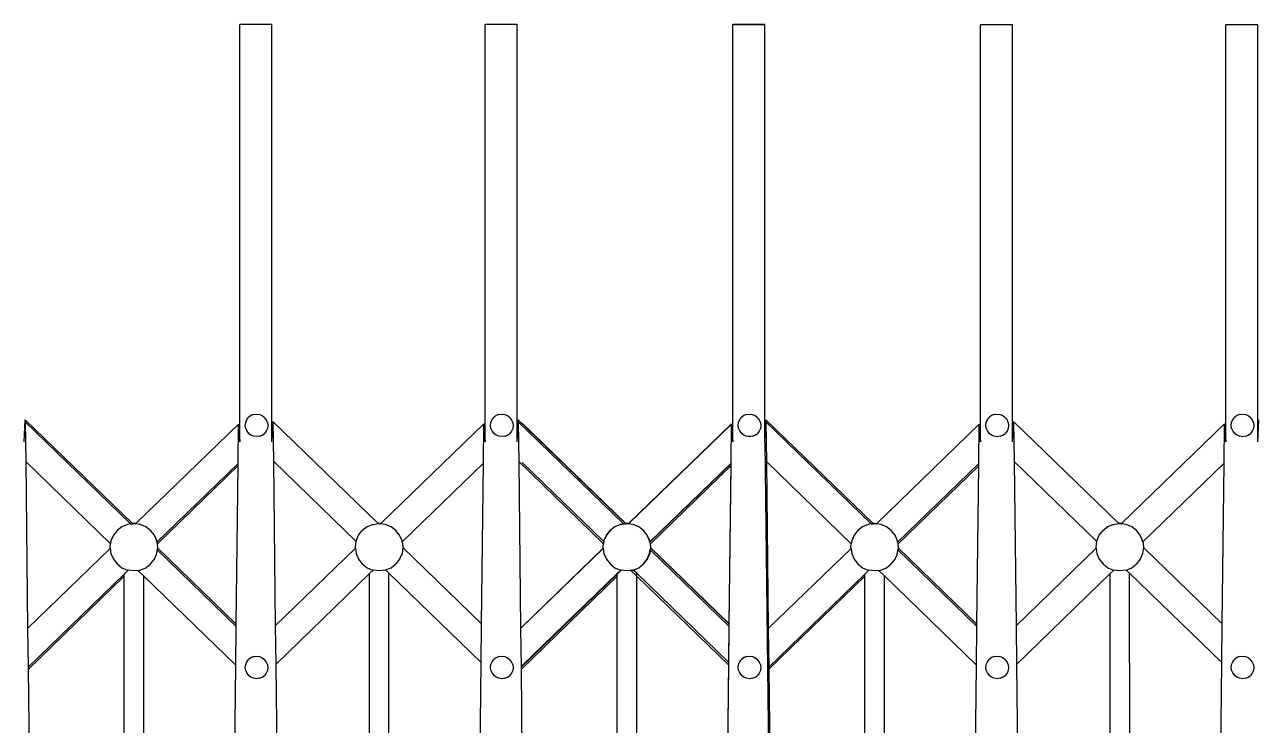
# Model space of a CAD drawing. Extents: x -202236 to 1002404, y -663931 to 1550022.
# Drawn here: x -66570 to -65258, y -350982 to -350237 of the extents above; entities that cross this region are included whole.
import ezdxf

# ---------------------------------------------------------------- set-up
doc = ezdxf.new("R2010")
doc.units = 0

# ---------------------------------------------------------------- blocks, each defined once
blk = doc.blocks.new('A$C4A4B1E4B')
at = {"color": 250}
for p, q in [((-640.6, 1499.9), (-674.7, 1499.9)), ((-674.7, 1056.6), (-674.7, 1499.9)), ((-640.6, 1056.6), (-640.6, 1499.9)), ((-379.8, 1499.9), (-413.9, 1499.9)), ((-413.9, 1056.6), (-413.9, 1499.9)), ((-379.8, 1056.6), (-379.8, 1499.9)), ((-116.5, 1499.9), (-150.6, 1499.9)), ((-150.6, 1056.6), (-150.6, 1499.9)), ((-116.5, 1056.6), (-116.5, 1499.9)), ((-904, 1056.6), (-902.8, 1080)), ((-902.8, 1080), (-789.1, 969.9)), ((-902.8, 1080), (-902.7, 1077.7)), ((-902.7, 1077.7), (-790.8, 969.2)), ((-902.7, 1077.7), (-902.3, 1035.5)), ((-668.9, 1074), (-668.4, 1077.2)), ((-668.4, 1077.2), (-667.2, 1080.1)), ((-667.2, 1080.1), (-665.3, 1082.5)), ((-662.9, 1084.4), (-665.3, 1082.5)), ((-660, 1085.6), (-662.9, 1084.4)), ((-660, 1085.6), (-656.8, 1086)), ((-656.8, 1086), (-653.6, 1085.6)), ((-653.6, 1085.6), (-650.8, 1084.4)), ((-650.8, 1084.4), (-648.3, 1082.5)), ((-646.5, 1080.1), (-648.3, 1082.5)), ((-645.2, 1077.2), (-646.5, 1080.1)), ((-645.2, 1077.2), (-644.8, 1074)), ((-640.6, 1056.6), (-639.4, 1078)), ((-639.4, 1078), (-527.9, 970)), ((-639.4, 1078), (-638.9, 1035.8)), ((-524.4, 969.9), (-415.2, 1075.8)), ((-415.7, 1033.9), (-415.2, 1075.8)), ((-415.2, 1075.8), (-413.9, 1056.6)), ((-408.1, 1074), (-407.7, 1077.2)), ((-407.7, 1077.2), (-406.5, 1080.1)), ((-406.5, 1080.1), (-404.6, 1082.5)), ((-402.2, 1084.4), (-404.6, 1082.5)), ((-399.3, 1085.6), (-402.2, 1084.4)), ((-399.3, 1085.6), (-396.1, 1086)), ((-396.1, 1086), (-392.9, 1085.6)), ((-392.9, 1085.6), (-390, 1084.4)), ((-390, 1084.4), (-387.6, 1082.5)), ((-385.7, 1080.1), (-387.6, 1082.5)), ((-384.5, 1077.2), (-385.7, 1080.1)), ((-384.5, 1077.2), (-384.1, 1074)), ((-379.8, 1056.6), (-378.7, 1080)), ((-378.7, 1080), (-265, 969.9)), ((-378.7, 1080), (-378.6, 1077.7)), ((-378.6, 1077.7), (-266.7, 969.2)), ((-378.6, 1077.7), (-378.1, 1035.5)), ((-144.8, 1074), (-144.3, 1077.2)), ((-144.3, 1077.2), (-143.1, 1080.1)), ((-143.1, 1080.1), (-141.2, 1082.5)), ((-138.8, 1084.4), (-141.2, 1082.5)), ((-135.9, 1085.6), (-138.8, 1084.4)), ((-135.9, 1085.6), (-132.7, 1086)), ((-132.7, 1086), (-129.5, 1085.6)), ((-129.5, 1085.6), (-126.7, 1084.4)), ((-126.7, 1084.4), (-124.2, 1082.5)), ((-122.3, 1080.1), (-124.2, 1082.5)), ((-121.1, 1077.2), (-122.3, 1080.1)), ((-121.1, 1077.2), (-120.7, 1074)), ((-784.8, 969.9), (-675.9, 1075.4)), ((-676.4, 1033.5), (-675.9, 1075.4)), ((-675.9, 1075.4), (-674.7, 1056.6)), ((-668.4, 1070.8), (-668.9, 1074)), ((-668.4, 1070.8), (-667.2, 1067.9)), ((-667.2, 1067.9), (-665.3, 1065.5)), ((-662.9, 1063.6), (-665.3, 1065.5)), ((-660, 1062.4), (-662.9, 1063.6)), ((-656.8, 1062), (-660, 1062.4)), ((-653.6, 1062.4), (-656.8, 1062)), ((-653.6, 1062.4), (-650.8, 1063.6)), ((-650.8, 1063.6), (-648.3, 1065.5)), ((-646.5, 1067.9), (-648.3, 1065.5)), ((-645.2, 1070.8), (-646.5, 1067.9)), ((-644.8, 1074), (-645.2, 1070.8)), ((-407.7, 1070.8), (-408.1, 1074)), ((-407.7, 1070.8), (-406.5, 1067.9)), ((-406.5, 1067.9), (-404.6, 1065.5)), ((-402.2, 1063.6), (-404.6, 1065.5)), ((-399.3, 1062.4), (-402.2, 1063.6)), ((-396.1, 1062), (-399.3, 1062.4)), ((-392.9, 1062.4), (-396.1, 1062)), ((-392.9, 1062.4), (-390, 1063.6)), ((-390, 1063.6), (-387.6, 1065.5)), ((-385.7, 1067.9), (-387.6, 1065.5)), ((-384.5, 1070.8), (-385.7, 1067.9)), ((-384.1, 1074), (-384.5, 1070.8)), ((-260.7, 969.9), (-151.8, 1075.4)), ((-152.3, 1033.5), (-151.8, 1075.4)), ((-151.8, 1075.4), (-150.6, 1056.6)), ((-144.3, 1070.8), (-144.8, 1074)), ((-144.3, 1070.8), (-143.1, 1067.9)), ((-143.1, 1067.9), (-141.2, 1065.5)), ((-138.8, 1063.6), (-141.2, 1065.5)), ((-135.9, 1062.4), (-138.8, 1063.6)), ((-132.7, 1062), (-135.9, 1062.4)), ((-129.5, 1062.4), (-132.7, 1062)), ((-129.5, 1062.4), (-126.7, 1063.6)), ((-126.7, 1063.6), (-124.2, 1065.5)), ((-122.3, 1067.9), (-124.2, 1065.5)), ((-121.1, 1070.8), (-122.3, 1067.9)), ((-120.7, 1074), (-121.1, 1070.8)), ((-116.5, 1056.6), (-105.9, 133.6)), ((-812.1, 948.1), (-902.3, 1035.5)), ((-902.3, 1035.5), (-900.2, 858)), ((-676.4, 1033.5), (-762.8, 949.8)), ((-676.4, 1031.2), (-762.4, 947.8)), ((-678.4, 862.6), (-676.4, 1031.2)), ((-676.4, 1031.2), (-676.4, 1033.5)), ((-551, 950.6), (-638.9, 1035.8)), ((-638.9, 1035.8), (-636.9, 860.9)), ((-415.7, 1033.9), (-502, 950.2)), ((-417.6, 863.1), (-415.7, 1033.9)), ((-288, 948.1), (-378.1, 1035.5)), ((-378.1, 1035.5), (-376.1, 858)), ((-152.3, 1033.5), (-238.7, 949.8)), ((-152.3, 1031.2), (-238.3, 947.8)), ((-154.3, 862.6), (-152.3, 1031.2)), ((-152.3, 1031.2), (-152.3, 1033.5)), ((-805.1, 962.3), (-809, 957.2)), ((-800, 966.3), (-805.1, 962.3)), ((-794, 968.8), (-800, 966.3)), ((-790.8, 969.2), (-794, 968.8)), ((-790.8, 969.2), (-788.7, 969.5)), ((-789.1, 969.9), (-787.3, 970.2)), ((-788.7, 969.5), (-789.1, 969.9)), ((-788.7, 969.5), (-787.3, 969.7)), ((-787.3, 970.2), (-784.8, 969.9)), ((-787.3, 969.7), (-785.2, 969.4)), ((-785.2, 969.4), (-784.8, 969.9)), ((-780.6, 968.8), (-785.2, 969.4)), ((-774.6, 966.3), (-780.6, 968.8)), ((-769.5, 962.3), (-774.6, 966.3)), ((-765.5, 957.2), (-769.5, 962.3)), ((-548.3, 957.2), (-544.4, 962.3)), ((-539.3, 966.3), (-544.4, 962.3)), ((-533.2, 968.8), (-539.3, 966.3)), ((-533.2, 968.8), (-527.5, 969.6)), ((-527.9, 970), (-526.5, 970.2)), ((-527.9, 970), (-527.5, 969.6)), ((-527.5, 969.6), (-526.5, 969.7)), ((-526.5, 970.2), (-524.4, 969.9)), ((-526.5, 969.7), (-524.9, 969.5)), ((-524.9, 969.5), (-524.4, 969.9)), ((-519.8, 968.8), (-524.9, 969.5)), ((-513.8, 966.3), (-519.8, 968.8)), ((-508.7, 962.3), (-513.8, 966.3)), ((-504.8, 957.2), (-508.7, 962.3)), ((-281, 962.3), (-284.9, 957.2)), ((-275.9, 966.3), (-281, 962.3)), ((-269.9, 968.8), (-275.9, 966.3)), ((-266.7, 969.2), (-269.9, 968.8)), ((-266.7, 969.2), (-264.6, 969.5)), ((-265, 969.9), (-263.2, 970.2)), ((-264.6, 969.5), (-265, 969.9)), ((-264.6, 969.5), (-263.2, 969.7)), ((-263.2, 970.2), (-260.7, 969.9)), ((-263.2, 969.7), (-261.1, 969.4)), ((-261.1, 969.4), (-260.7, 969.9)), ((-256.5, 968.8), (-261.1, 969.4)), ((-250.4, 966.3), (-256.5, 968.8)), ((-245.3, 962.3), (-250.4, 966.3)), ((-241.4, 957.2), (-245.3, 962.3)), ((-812.5, 945), (-812.1, 948.1)), ((-812.4, 944.8), (-812.5, 945)), ((-812.5, 944.5), (-812.4, 944.8)), ((-812.3, 943.2), (-812.5, 944.5)), ((-812.4, 944.8), (-812, 948)), ((-812, 948), (-812.1, 948.1)), ((-811.6, 951.2), (-812, 948)), ((-809, 957.2), (-811.6, 951.2)), ((-763, 951.2), (-765.5, 957.2)), ((-762.8, 949.8), (-763, 951.2)), ((-762.8, 949.8), (-762.5, 947.7)), ((-762.5, 947.7), (-762.4, 947.8)), ((-762.5, 947.7), (-762.1, 944.7)), ((-762.4, 947.8), (-762.1, 945)), ((-762.1, 944.5), (-762.2, 943.8)), ((-762.1, 945), (-762.1, 944.7)), ((-762.1, 944.7), (-762.1, 944.5)), ((-551.7, 945), (-551, 950.6)), ((-551.7, 944.8), (-550.9, 950.6)), ((-551.7, 944.8), (-551.7, 945)), ((-551.7, 944.5), (-551.7, 944.8)), ((-551.6, 943.5), (-551.7, 944.5)), ((-550.9, 950.6), (-551, 950.6)), ((-550.9, 950.6), (-550.8, 951.2)), ((-550.8, 951.2), (-548.3, 957.2)), ((-502.2, 951.2), (-504.8, 957.2)), ((-502.1, 950.1), (-502.2, 951.2)), ((-502, 950.2), (-502.1, 950.1)), ((-502.1, 950.1), (-501.4, 944.7)), ((-502, 950.2), (-501.3, 945)), ((-501.3, 945), (-501.4, 944.7)), ((-501.4, 944.7), (-501.3, 944.5)), ((-501.3, 944.5), (-501.4, 944.3)), ((-288.4, 945), (-288, 948.1)), ((-288.3, 944.8), (-288.4, 945)), ((-288.4, 944.5), (-288.3, 944.8)), ((-288.2, 943.2), (-288.4, 944.5)), ((-288.3, 944.8), (-287.9, 948)), ((-287.9, 948), (-288, 948.1)), ((-287.5, 951.2), (-287.9, 948)), ((-284.9, 957.2), (-287.5, 951.2)), ((-238.9, 951.2), (-241.4, 957.2)), ((-238.7, 949.8), (-238.9, 951.2)), ((-238.7, 949.8), (-238.4, 947.7)), ((-238.4, 947.7), (-238.3, 947.8)), ((-238.4, 947.7), (-238, 944.7)), ((-238.3, 947.8), (-237.9, 945)), ((-238, 944.5), (-238.1, 943.8)), ((-237.9, 945), (-238, 944.7)), ((-238, 944.7), (-238, 944.5)), ((-900.2, 858), (-812.3, 943.2)), ((-812.3, 943.2), (-811.6, 937.8)), ((-811.6, 937.8), (-809, 931.8)), ((-809, 931.8), (-805.1, 926.7)), ((-769.5, 926.7), (-765.5, 931.8)), ((-765.5, 931.8), (-763, 937.8)), ((-763, 937.8), (-762.4, 941.7)), ((-762.2, 943.8), (-762.4, 941.7)), ((-762.4, 941.7), (-678.4, 860.3)), ((-762.2, 943.8), (-678.4, 862.6)), ((-636.9, 860.9), (-551.6, 943.5)), ((-551.6, 943.5), (-550.8, 937.8)), ((-550.8, 937.8), (-548.3, 931.8)), ((-548.3, 931.8), (-544.4, 926.7)), ((-504.8, 931.8), (-508.7, 926.7)), ((-502.2, 937.8), (-504.8, 931.8)), ((-501.4, 944.3), (-502.2, 937.8)), ((-501.4, 944.3), (-417.6, 863.1)), ((-376.1, 858), (-288.2, 943.2)), ((-288.2, 943.2), (-287.5, 937.8)), ((-287.5, 937.8), (-284.9, 931.8)), ((-284.9, 931.8), (-281, 926.7)), ((-245.3, 926.7), (-241.4, 931.8)), ((-241.4, 931.8), (-238.9, 937.8)), ((-238.9, 937.8), (-238.3, 941.7)), ((-238.1, 943.8), (-238.3, 941.7)), ((-238.3, 941.7), (-154.3, 860.3)), ((-238.1, 943.8), (-154.3, 862.6)), ((-805.1, 926.7), (-800, 922.7)), ((-800, 922.7), (-794, 920.2)), ((-793.4, 920.1), (-797.6, 916)), ((-794, 920.2), (-793.4, 920.1)), ((-787.3, 919.3), (-793.4, 920.1)), ((-782.9, 919.9), (-787.3, 919.3)), ((-782.9, 919.9), (-780.6, 920.2)), ((-776.8, 913.9), (-782.9, 919.9)), ((-780.6, 920.2), (-774.6, 922.7)), ((-774.6, 922.7), (-769.5, 926.7)), ((-544.4, 926.7), (-539.3, 922.7)), ((-539.3, 922.7), (-533.2, 920.2)), ((-533, 920.2), (-536.9, 916.4)), ((-533.2, 920.2), (-533, 920.2)), ((-526.5, 919.3), (-533, 920.2)), ((-519.8, 920.2), (-526.5, 919.3)), ((-519.8, 920.2), (-519.7, 920.3)), ((-519.7, 920.3), (-513.8, 922.7)), ((-516.1, 916.8), (-519.7, 920.3)), ((-513.8, 922.7), (-508.7, 926.7)), ((-281, 926.7), (-275.9, 922.7)), ((-275.9, 922.7), (-269.9, 920.2)), ((-269.3, 920.1), (-273.5, 916)), ((-269.9, 920.2), (-269.3, 920.1)), ((-263.2, 919.3), (-269.3, 920.1)), ((-258.8, 919.9), (-263.2, 919.3)), ((-258.8, 919.9), (-256.5, 920.2)), ((-252.7, 913.9), (-258.8, 919.9)), ((-256.5, 920.2), (-250.4, 922.7)), ((-250.4, 922.7), (-245.3, 926.7)), ((-797.6, 916), (-899.7, 817)), ((-797.6, 913.7), (-899.7, 814.7)), ((-797.6, 913.7), (-797.6, 916)), ((-797.5, 607.3), (-797.6, 913.7)), ((-776.7, 609.2), (-776.8, 913.9)), ((-678.9, 819), (-776.8, 913.9)), ((-536.9, 916.4), (-636.4, 820)), ((-536.8, 610.1), (-536.9, 916.4)), ((-418.1, 821.8), (-516.1, 916.8)), ((-516, 609.6), (-516.1, 916.8)), ((-273.5, 916), (-375.6, 817)), ((-273.5, 913.7), (-375.6, 814.7)), ((-273.5, 913.7), (-273.5, 916)), ((-273.4, 607.3), (-273.5, 913.7)), ((-252.6, 609.2), (-252.7, 913.9)), ((-154.8, 819), (-252.7, 913.9)), ((-900.2, 858), (-899.7, 817)), ((-678.9, 819), (-678.4, 860.3)), ((-678.4, 860.3), (-678.4, 862.6)), ((-636.9, 860.9), (-636.4, 820)), ((-418.1, 821.8), (-417.6, 863.1)), ((-376.1, 858), (-375.6, 817)), ((-154.8, 819), (-154.3, 860.3)), ((-154.3, 860.3), (-154.3, 862.6)), ((-662.9, 827.1), (-665.3, 825.3)), ((-660, 828.3), (-662.9, 827.1)), ((-660, 828.3), (-656.8, 828.8)), ((-656.8, 828.8), (-653.6, 828.3)), ((-653.6, 828.3), (-650.8, 827.1)), ((-650.8, 827.1), (-648.3, 825.3)), ((-402.2, 827.1), (-404.6, 825.3)), ((-399.3, 828.3), (-402.2, 827.1)), ((-399.3, 828.3), (-396.1, 828.8)), ((-396.1, 828.8), (-392.9, 828.3)), ((-392.9, 828.3), (-390, 827.1)), ((-390, 827.1), (-387.6, 825.3)), ((-138.8, 827.1), (-141.2, 825.3)), ((-135.9, 828.3), (-138.8, 827.1)), ((-135.9, 828.3), (-132.7, 828.8)), ((-132.7, 828.8), (-129.5, 828.3)), ((-129.5, 828.3), (-126.7, 827.1)), ((-126.7, 827.1), (-124.2, 825.3)), ((-899.7, 817), (-899.7, 814.7)), ((-899.7, 814.7), (-898.5, 705.1)), ((-680.2, 702.7), (-678.9, 819)), ((-668.9, 816.8), (-668.4, 819.9)), ((-668.4, 813.6), (-668.9, 816.8)), ((-668.4, 819.9), (-667.2, 822.8)), ((-668.4, 813.6), (-667.2, 810.7)), ((-667.2, 822.8), (-665.3, 825.3)), ((-646.5, 822.8), (-648.3, 825.3)), ((-645.2, 819.9), (-646.5, 822.8)), ((-645.2, 813.6), (-646.5, 810.7)), ((-645.2, 819.9), (-644.8, 816.8)), ((-644.8, 816.8), (-645.2, 813.6)), ((-636.4, 820), (-635.1, 705.4)), ((-419.5, 703.2), (-418.1, 821.8)), ((-408.1, 816.8), (-407.7, 819.9)), ((-407.7, 813.6), (-408.1, 816.8)), ((-407.7, 819.9), (-406.5, 822.8)), ((-407.7, 813.6), (-406.5, 810.7)), ((-406.5, 822.8), (-404.6, 825.3)), ((-385.7, 822.8), (-387.6, 825.3)), ((-384.5, 819.9), (-385.7, 822.8)), ((-384.5, 813.6), (-385.7, 810.7)), ((-384.5, 819.9), (-384.1, 816.8)), ((-384.1, 816.8), (-384.5, 813.6)), ((-375.6, 817), (-375.6, 814.7)), ((-375.6, 814.7), (-374.4, 705.1)), ((-156.1, 702.7), (-154.8, 819)), ((-144.8, 816.8), (-144.3, 819.9)), ((-144.3, 813.6), (-144.8, 816.8)), ((-144.3, 819.9), (-143.1, 822.8)), ((-144.3, 813.6), (-143.1, 810.7)), ((-143.1, 822.8), (-141.2, 825.3)), ((-122.3, 822.8), (-124.2, 825.3)), ((-121.1, 819.9), (-122.3, 822.8)), ((-121.1, 813.6), (-122.3, 810.7)), ((-121.1, 819.9), (-120.7, 816.8)), ((-120.7, 816.8), (-121.1, 813.6)), ((-667.2, 810.7), (-665.3, 808.3)), ((-662.9, 806.4), (-665.3, 808.3)), ((-660, 805.2), (-662.9, 806.4)), ((-656.8, 804.7), (-660, 805.2)), ((-653.6, 805.2), (-656.8, 804.7)), ((-653.6, 805.2), (-650.8, 806.4)), ((-650.8, 806.4), (-648.3, 808.3)), ((-646.5, 810.7), (-648.3, 808.3)), ((-406.5, 810.7), (-404.6, 808.3)), ((-402.2, 806.4), (-404.6, 808.3)), ((-399.3, 805.2), (-402.2, 806.4)), ((-396.1, 804.7), (-399.3, 805.2)), ((-392.9, 805.2), (-396.1, 804.7)), ((-392.9, 805.2), (-390, 806.4)), ((-390, 806.4), (-387.6, 808.3)), ((-385.7, 810.7), (-387.6, 808.3)), ((-143.1, 810.7), (-141.2, 808.3)), ((-138.8, 806.4), (-141.2, 808.3)), ((-135.9, 805.2), (-138.8, 806.4)), ((-132.7, 804.7), (-135.9, 805.2)), ((-129.5, 805.2), (-132.7, 804.7)), ((-129.5, 805.2), (-126.7, 806.4)), ((-126.7, 806.4), (-124.2, 808.3)), ((-122.3, 810.7), (-124.2, 808.3))]:
    blk.add_line(p, q, dxfattribs=at)

msp = doc.modelspace()

# ---------------------------------------------------------------- linework, layer by layer
at = {"color": 250}
for p, q in [((-65782.67, -350237.03), (-65816.76, -350237.03)), ((-65816.76, -350680.35), (-65816.76, -350237.03)), ((-65782.67, -350680.35), (-65782.67, -350237.03)), ((-65519.3, -350237.03), (-65553.39, -350237.03)), ((-65553.39, -350680.35), (-65553.39, -350237.03)), ((-65519.3, -350680.35), (-65519.3, -350237.03)), ((-65258.56, -350237.03), (-65292.66, -350237.03)), ((-65292.66, -350680.35), (-65292.66, -350237.03)), ((-65258.56, -350680.35), (-65258.56, -350237.03)), ((-65804.99, -350652.53), (-65807.42, -350654.41)), ((-65802.12, -350651.31), (-65804.99, -350652.53)), ((-65802.12, -350651.31), (-65798.92, -350650.88)), ((-65798.92, -350650.88), (-65795.73, -350651.31)), ((-65795.73, -350651.31), (-65792.86, -350652.53)), ((-65792.86, -350652.53), (-65790.42, -350654.41)), ((-65541.62, -350652.53), (-65544.05, -350654.41)), ((-65538.75, -350651.31), (-65541.62, -350652.53)), ((-65538.75, -350651.31), (-65535.55, -350650.88)), ((-65535.55, -350650.88), (-65532.36, -350651.31)), ((-65532.36, -350651.31), (-65529.49, -350652.53)), ((-65529.49, -350652.53), (-65527.05, -350654.41)), ((-65280.88, -350652.53), (-65283.32, -350654.41)), ((-65278.01, -350651.31), (-65280.88, -350652.53)), ((-65278.01, -350651.31), (-65274.82, -350650.88)), ((-65274.82, -350650.88), (-65271.62, -350651.31)), ((-65271.62, -350651.31), (-65268.75, -350652.53)), ((-65268.75, -350652.53), (-65266.31, -350654.41)), ((-66040.59, -350660.48), (-65930.76, -350766.91)), ((-65927.24, -350767), (-65818, -350661.12)), ((-65818.48, -350702.99), (-65818, -350661.12)), ((-65818, -350661.12), (-65816.76, -350680.35)), ((-65810.95, -350662.91), (-65810.52, -350659.71)), ((-65810.52, -350666.1), (-65810.95, -350662.91)), ((-65810.52, -350659.71), (-65809.31, -350656.84)), ((-65809.31, -350656.84), (-65807.42, -350654.41)), ((-65788.54, -350656.84), (-65790.42, -350654.41)), ((-65787.33, -350659.71), (-65788.54, -350656.84)), ((-65787.33, -350659.71), (-65786.9, -350662.91)), ((-65786.9, -350662.91), (-65787.33, -350666.1)), ((-65782.67, -350680.35), (-65781.48, -350656.87)), ((-65781.48, -350656.87), (-65667.85, -350766.97)), ((-65781.48, -350656.87), (-65781.45, -350659.22)), ((-65781.45, -350659.22), (-65669.53, -350767.68)), ((-65781.45, -350659.22), (-65780.97, -350701.43)), ((-65663.5, -350767.06), (-65554.64, -350661.54)), ((-65555.12, -350703.41), (-65554.64, -350661.54)), ((-65554.64, -350661.54), (-65553.39, -350680.35)), ((-65547.58, -350662.91), (-65547.15, -350659.71)), ((-65547.15, -350666.1), (-65547.58, -350662.91)), ((-65547.15, -350659.71), (-65545.94, -350656.84)), ((-65545.94, -350656.84), (-65544.05, -350654.41)), ((-65525.17, -350656.84), (-65527.05, -350654.41)), ((-65523.96, -350659.71), (-65525.17, -350656.84)), ((-65523.96, -350659.71), (-65523.53, -350662.91)), ((-65523.53, -350662.91), (-65523.96, -350666.1)), ((-65519.3, -350680.35), (-65518.09, -350658.93)), ((-65518.09, -350658.93), (-65406.65, -350766.91)), ((-65518.09, -350658.93), (-65517.6, -350701.14)), ((-65403.14, -350767), (-65293.9, -350661.12)), ((-65294.38, -350702.99), (-65293.9, -350661.12)), ((-65293.9, -350661.12), (-65292.66, -350680.35)), ((-65286.84, -350662.91), (-65286.41, -350659.71)), ((-65286.41, -350666.1), (-65286.84, -350662.91)), ((-65286.41, -350659.71), (-65285.2, -350656.84)), ((-65285.2, -350656.84), (-65283.32, -350654.41)), ((-65264.43, -350656.84), (-65266.31, -350654.41)), ((-65263.22, -350659.71), (-65264.43, -350656.84)), ((-65263.22, -350659.71), (-65262.79, -350662.91)), ((-65262.79, -350662.91), (-65263.22, -350666.1)), ((-65258.56, -350680.35), (-65257.37, -350656.87)), ((-65810.52, -350666.1), (-65809.31, -350668.98)), ((-65809.31, -350668.98), (-65807.42, -350671.41)), ((-65804.99, -350673.29), (-65807.42, -350671.41)), ((-65802.12, -350674.5), (-65804.99, -350673.29)), ((-65798.92, -350674.93), (-65802.12, -350674.5)), ((-65795.73, -350674.5), (-65798.92, -350674.93)), ((-65795.73, -350674.5), (-65792.86, -350673.29)), ((-65792.86, -350673.29), (-65790.42, -350671.41)), ((-65788.54, -350668.98), (-65790.42, -350671.41)), ((-65787.33, -350666.1), (-65788.54, -350668.98)), ((-65547.15, -350666.1), (-65545.94, -350668.98)), ((-65545.94, -350668.98), (-65544.05, -350671.41)), ((-65541.62, -350673.29), (-65544.05, -350671.41)), ((-65538.75, -350674.5), (-65541.62, -350673.29)), ((-65535.55, -350674.93), (-65538.75, -350674.5)), ((-65532.36, -350674.5), (-65535.55, -350674.93)), ((-65532.36, -350674.5), (-65529.49, -350673.29)), ((-65529.49, -350673.29), (-65527.05, -350671.41)), ((-65525.17, -350668.98), (-65527.05, -350671.41)), ((-65523.96, -350666.1), (-65525.17, -350668.98)), ((-65286.41, -350666.1), (-65285.2, -350668.98)), ((-65285.2, -350668.98), (-65283.32, -350671.41)), ((-65280.88, -350673.29), (-65283.32, -350671.41)), ((-65278.01, -350674.5), (-65280.88, -350673.29)), ((-65274.82, -350674.93), (-65278.01, -350674.5)), ((-65271.62, -350674.5), (-65274.82, -350674.93)), ((-65271.62, -350674.5), (-65268.75, -350673.29)), ((-65268.75, -350673.29), (-65266.31, -350671.41)), ((-65264.43, -350668.98), (-65266.31, -350671.41)), ((-65263.22, -350666.1), (-65264.43, -350668.98)), ((-65953.81, -350786.32), (-66040.59, -350702.22)), ((-65818.48, -350702.99), (-65904.85, -350786.7)), ((-65820.44, -350873.8), (-65818.48, -350702.99)), ((-65690.78, -350788.83), (-65780.97, -350701.43)), ((-65780.97, -350701.43), (-65778.93, -350878.95)), ((-65555.12, -350703.41), (-65641.49, -350787.13)), ((-65555.15, -350705.76), (-65555.12, -350703.41)), ((-65429.7, -350786.32), (-65517.6, -350701.14)), ((-65517.6, -350701.14), (-65515.6, -350876.01)), ((-65294.38, -350702.99), (-65380.74, -350786.7)), ((-65296.33, -350873.8), (-65294.38, -350702.99)), ((-65555.15, -350705.76), (-65641.15, -350789.12)), ((-65557.08, -350874.31), (-65555.15, -350705.76)), ((-65942.08, -350770.65), (-65947.18, -350774.59)), ((-65936.06, -350768.1), (-65942.08, -350770.65)), ((-65936.06, -350768.1), (-65930.32, -350767.33)), ((-65930.76, -350766.91), (-65929.35, -350766.72)), ((-65930.76, -350766.91), (-65930.32, -350767.33)), ((-65930.32, -350767.33), (-65929.36, -350767.2)), ((-65929.36, -350767.2), (-65927.68, -350767.43)), ((-65929.35, -350766.72), (-65927.24, -350767)), ((-65927.68, -350767.43), (-65927.24, -350767)), ((-65922.67, -350768.1), (-65927.68, -350767.43)), ((-65916.64, -350770.65), (-65922.67, -350768.1)), ((-65911.54, -350774.59), (-65916.64, -350770.65)), ((-65678.71, -350770.65), (-65683.81, -350774.59)), ((-65672.69, -350768.1), (-65678.71, -350770.65)), ((-65669.53, -350767.68), (-65672.69, -350768.1)), ((-65669.53, -350767.68), (-65667.42, -350767.39)), ((-65667.85, -350766.97), (-65665.98, -350766.72)), ((-65667.42, -350767.39), (-65667.85, -350766.97)), ((-65667.42, -350767.39), (-65665.99, -350767.2)), ((-65665.99, -350767.2), (-65663.93, -350767.48)), ((-65665.98, -350766.72), (-65663.5, -350767.06)), ((-65663.93, -350767.48), (-65663.5, -350767.06)), ((-65659.3, -350768.1), (-65663.93, -350767.48)), ((-65653.27, -350770.65), (-65659.3, -350768.1)), ((-65648.17, -350774.59), (-65653.27, -350770.65)), ((-65417.97, -350770.65), (-65423.08, -350774.59)), ((-65411.95, -350768.1), (-65417.97, -350770.65)), ((-65411.95, -350768.1), (-65406.21, -350767.33)), ((-65406.65, -350766.91), (-65405.24, -350766.72)), ((-65406.65, -350766.91), (-65406.21, -350767.33)), ((-65406.21, -350767.33), (-65405.25, -350767.2)), ((-65405.25, -350767.2), (-65403.57, -350767.43)), ((-65405.24, -350766.72), (-65403.14, -350767)), ((-65403.57, -350767.43), (-65403.14, -350767)), ((-65398.56, -350768.1), (-65403.57, -350767.43)), ((-65392.54, -350770.65), (-65398.56, -350768.1)), ((-65387.43, -350774.59), (-65392.54, -350770.65)), ((-65953.67, -350785.71), (-65951.13, -350779.69)), ((-65951.13, -350779.69), (-65947.18, -350774.59)), ((-65907.6, -350779.69), (-65911.54, -350774.59)), ((-65905.05, -350785.71), (-65907.6, -350779.69)), ((-65687.76, -350779.69), (-65690.3, -350785.71)), ((-65683.81, -350774.59), (-65687.76, -350779.69)), ((-65644.23, -350779.69), (-65648.17, -350774.59)), ((-65641.68, -350785.71), (-65644.23, -350779.69)), ((-65429.56, -350785.71), (-65427.02, -350779.69)), ((-65427.02, -350779.69), (-65423.08, -350774.59)), ((-65383.49, -350779.69), (-65387.43, -350774.59)), ((-65380.95, -350785.71), (-65383.49, -350779.69)), ((-66040.59, -350876.87), (-65954.44, -350793.37)), ((-65954.57, -350792.41), (-65954.54, -350792.13)), ((-65954.44, -350793.37), (-65954.57, -350792.41)), ((-65954.56, -350791.93), (-65953.81, -350786.32)), ((-65954.54, -350792.13), (-65954.56, -350791.93)), ((-65954.54, -350792.13), (-65953.76, -350786.36)), ((-65954.44, -350793.37), (-65953.67, -350799.11)), ((-65953.76, -350786.36), (-65953.81, -350786.32)), ((-65953.76, -350786.36), (-65953.67, -350785.71)), ((-65904.91, -350786.76), (-65905.05, -350785.71)), ((-65904.19, -350792.66), (-65905.05, -350799.11)), ((-65904.85, -350786.7), (-65904.91, -350786.76)), ((-65904.91, -350786.76), (-65904.18, -350792.21)), ((-65904.85, -350786.7), (-65904.14, -350791.93)), ((-65904.15, -350792.41), (-65904.19, -350792.66)), ((-65904.19, -350792.66), (-65820.44, -350873.8)), ((-65904.14, -350791.93), (-65904.18, -350792.21)), ((-65904.18, -350792.21), (-65904.15, -350792.41)), ((-65778.93, -350878.95), (-65691.02, -350793.74)), ((-65691.2, -350792.41), (-65691.17, -350792.13)), ((-65691.02, -350793.74), (-65691.2, -350792.41)), ((-65691.19, -350791.93), (-65690.78, -350788.83)), ((-65691.17, -350792.13), (-65691.19, -350791.93)), ((-65691.17, -350792.13), (-65690.73, -350788.87)), ((-65691.02, -350793.74), (-65690.3, -350799.11)), ((-65690.73, -350788.87), (-65690.78, -350788.83)), ((-65690.3, -350785.71), (-65690.73, -350788.87)), ((-65641.49, -350787.13), (-65641.68, -350785.71)), ((-65641.68, -350799.11), (-65641.15, -350795.17)), ((-65641.49, -350787.13), (-65641.22, -350789.19)), ((-65641.22, -350789.19), (-65641.15, -350789.12)), ((-65641.22, -350789.19), (-65640.81, -350792.21)), ((-65641.15, -350789.12), (-65640.77, -350791.93)), ((-65640.88, -350793.11), (-65641.15, -350795.17)), ((-65641.15, -350795.17), (-65557.11, -350876.61)), ((-65640.78, -350792.41), (-65640.88, -350793.11)), ((-65640.88, -350793.11), (-65557.08, -350874.31)), ((-65640.77, -350791.93), (-65640.81, -350792.21)), ((-65640.81, -350792.21), (-65640.78, -350792.41)), ((-65515.6, -350876.01), (-65430.34, -350793.37)), ((-65430.47, -350792.41), (-65430.43, -350792.13)), ((-65430.34, -350793.37), (-65430.47, -350792.41)), ((-65430.45, -350791.93), (-65429.7, -350786.32)), ((-65430.43, -350792.13), (-65430.45, -350791.93)), ((-65430.43, -350792.13), (-65429.65, -350786.36)), ((-65430.34, -350793.37), (-65429.56, -350799.11)), ((-65429.65, -350786.36), (-65429.7, -350786.32)), ((-65429.65, -350786.36), (-65429.56, -350785.71)), ((-65380.8, -350786.76), (-65380.95, -350785.71)), ((-65380.08, -350792.66), (-65380.95, -350799.11)), ((-65380.74, -350786.7), (-65380.8, -350786.76)), ((-65380.8, -350786.76), (-65380.07, -350792.21)), ((-65380.74, -350786.7), (-65380.03, -350791.93)), ((-65380.04, -350792.41), (-65380.08, -350792.66)), ((-65380.08, -350792.66), (-65296.33, -350873.8)), ((-65380.03, -350791.93), (-65380.07, -350792.21)), ((-65380.07, -350792.21), (-65380.04, -350792.41)), ((-65953.67, -350799.11), (-65951.13, -350805.13)), ((-65951.13, -350805.13), (-65947.18, -350810.23)), ((-65907.6, -350805.13), (-65911.54, -350810.23)), ((-65905.05, -350799.11), (-65907.6, -350805.13)), ((-65690.3, -350799.11), (-65687.76, -350805.13)), ((-65687.76, -350805.13), (-65683.81, -350810.23)), ((-65648.17, -350810.23), (-65644.23, -350805.13)), ((-65644.23, -350805.13), (-65641.68, -350799.11)), ((-65429.56, -350799.11), (-65427.02, -350805.13)), ((-65427.02, -350805.13), (-65423.08, -350810.23)), ((-65383.49, -350805.13), (-65387.43, -350810.23)), ((-65380.95, -350799.11), (-65383.49, -350805.13)), ((-65939.71, -350820.49), (-66040.59, -350918.27)), ((-65947.18, -350810.23), (-65942.08, -350814.18)), ((-65942.08, -350814.18), (-65936.06, -350816.72)), ((-65935.85, -350816.75), (-65939.71, -350820.49)), ((-65939.61, -351126.81), (-65939.71, -350820.49)), ((-65936.06, -350816.72), (-65935.85, -350816.75)), ((-65929.36, -350817.62), (-65935.85, -350816.75)), ((-65922.67, -350816.72), (-65929.36, -350817.62)), ((-65922.67, -350816.72), (-65922.5, -350816.65)), ((-65922.5, -350816.65), (-65916.64, -350814.18)), ((-65918.88, -350820.16), (-65922.5, -350816.65)), ((-65820.92, -350915.09), (-65918.88, -350820.16)), ((-65918.79, -351127.29), (-65918.88, -350820.16)), ((-65916.64, -350814.18), (-65911.54, -350810.23)), ((-65676.34, -350820.9), (-65778.46, -350919.89)), ((-65676.34, -350823.23), (-65778.44, -350922.2)), ((-65683.81, -350810.23), (-65678.71, -350814.18)), ((-65678.71, -350814.18), (-65672.69, -350816.72)), ((-65672.1, -350816.8), (-65676.34, -350820.9)), ((-65676.34, -350823.23), (-65676.34, -350820.9)), ((-65676.24, -351129.65), (-65676.34, -350823.23)), ((-65672.69, -350816.72), (-65672.1, -350816.8)), ((-65665.99, -350817.62), (-65672.1, -350816.8)), ((-65661.66, -350817.04), (-65665.99, -350817.62)), ((-65661.66, -350817.04), (-65659.3, -350816.72)), ((-65655.51, -350823), (-65661.66, -350817.04)), ((-65659.3, -350816.72), (-65653.27, -350814.18)), ((-65655.42, -351127.71), (-65655.51, -350823)), ((-65557.58, -350917.9), (-65655.51, -350823)), ((-65653.27, -350814.18), (-65648.17, -350810.23)), ((-65415.6, -350820.49), (-65515.13, -350916.96)), ((-65423.08, -350810.23), (-65417.97, -350814.18)), ((-65417.97, -350814.18), (-65411.95, -350816.72)), ((-65411.74, -350816.75), (-65415.6, -350820.49)), ((-65415.5, -351126.81), (-65415.6, -350820.49)), ((-65411.95, -350816.72), (-65411.74, -350816.75)), ((-65405.25, -350817.62), (-65411.74, -350816.75)), ((-65398.56, -350816.72), (-65405.25, -350817.62)), ((-65398.56, -350816.72), (-65398.39, -350816.65)), ((-65398.39, -350816.65), (-65392.54, -350814.18)), ((-65394.77, -350820.16), (-65398.39, -350816.65)), ((-65296.81, -350915.09), (-65394.77, -350820.16)), ((-65394.68, -351127.29), (-65394.77, -350820.16)), ((-65392.54, -350814.18), (-65387.43, -350810.23)), ((-65820.92, -350915.09), (-65820.44, -350873.8)), ((-65557.11, -350876.61), (-65557.08, -350874.31)), ((-65296.81, -350915.09), (-65296.33, -350873.8)), ((-65778.93, -350878.95), (-65778.46, -350919.89)), ((-65557.58, -350917.9), (-65557.11, -350876.61)), ((-65515.6, -350876.01), (-65515.13, -350916.96)), ((-65810.52, -350916.97), (-65809.31, -350914.09)), ((-65809.31, -350914.09), (-65807.42, -350911.66)), ((-65804.99, -350909.78), (-65807.42, -350911.66)), ((-65802.12, -350908.57), (-65804.99, -350909.78)), ((-65802.12, -350908.57), (-65798.92, -350908.14)), ((-65798.92, -350908.14), (-65795.73, -350908.57)), ((-65795.73, -350908.57), (-65792.86, -350909.78)), ((-65792.86, -350909.78), (-65790.42, -350911.66)), ((-65788.54, -350914.09), (-65790.42, -350911.66)), ((-65787.33, -350916.97), (-65788.54, -350914.09)), ((-65547.15, -350916.97), (-65545.94, -350914.09)), ((-65545.94, -350914.09), (-65544.05, -350911.66)), ((-65541.62, -350909.78), (-65544.05, -350911.66)), ((-65538.75, -350908.57), (-65541.62, -350909.78)), ((-65538.75, -350908.57), (-65535.55, -350908.14)), ((-65535.55, -350908.14), (-65532.36, -350908.57)), ((-65532.36, -350908.57), (-65529.49, -350909.78)), ((-65529.49, -350909.78), (-65527.05, -350911.66)), ((-65525.17, -350914.09), (-65527.05, -350911.66)), ((-65523.96, -350916.97), (-65525.17, -350914.09)), ((-65286.41, -350916.97), (-65285.2, -350914.09)), ((-65285.2, -350914.09), (-65283.32, -350911.66)), ((-65280.88, -350909.78), (-65283.32, -350911.66)), ((-65278.01, -350908.57), (-65280.88, -350909.78)), ((-65278.01, -350908.57), (-65274.82, -350908.14)), ((-65274.82, -350908.14), (-65271.62, -350908.57)), ((-65271.62, -350908.57), (-65268.75, -350909.78)), ((-65268.75, -350909.78), (-65266.31, -350911.66)), ((-65264.43, -350914.09), (-65266.31, -350911.66)), ((-65263.22, -350916.97), (-65264.43, -350914.09)), ((-65822.28, -351033.75), (-65820.92, -350915.09)), ((-65810.95, -350920.16), (-65810.52, -350916.97)), ((-65810.52, -350923.36), (-65810.95, -350920.16)), ((-65810.52, -350923.36), (-65809.31, -350926.23)), ((-65809.31, -350926.23), (-65807.42, -350928.66)), ((-65788.54, -350926.23), (-65790.42, -350928.66)), ((-65787.33, -350923.36), (-65788.54, -350926.23)), ((-65787.33, -350916.97), (-65786.9, -350920.16)), ((-65786.9, -350920.16), (-65787.33, -350923.36)), ((-65778.46, -350919.89), (-65778.44, -350922.2)), ((-65778.44, -350922.2), (-65777.18, -351031.84)), ((-65558.91, -351034.17), (-65557.58, -350917.9)), ((-65547.58, -350920.16), (-65547.15, -350916.97)), ((-65547.15, -350923.36), (-65547.58, -350920.16)), ((-65547.15, -350923.36), (-65545.94, -350926.23)), ((-65545.94, -350926.23), (-65544.05, -350928.66)), ((-65525.17, -350926.23), (-65527.05, -350928.66)), ((-65523.96, -350923.36), (-65525.17, -350926.23)), ((-65523.96, -350916.97), (-65523.53, -350920.16)), ((-65523.53, -350920.16), (-65523.96, -350923.36)), ((-65515.13, -350916.96), (-65513.81, -351031.55)), ((-65298.17, -351033.75), (-65296.81, -350915.09)), ((-65286.84, -350920.16), (-65286.41, -350916.97)), ((-65286.41, -350923.36), (-65286.84, -350920.16)), ((-65286.41, -350923.36), (-65285.2, -350926.23)), ((-65285.2, -350926.23), (-65283.32, -350928.66)), ((-65264.43, -350926.23), (-65266.31, -350928.66)), ((-65263.22, -350923.36), (-65264.43, -350926.23)), ((-65263.22, -350916.97), (-65262.79, -350920.16)), ((-65262.79, -350920.16), (-65263.22, -350923.36)), ((-65804.99, -350930.54), (-65807.42, -350928.66)), ((-65802.12, -350931.76), (-65804.99, -350930.54)), ((-65798.92, -350932.19), (-65802.12, -350931.76)), ((-65795.73, -350931.76), (-65798.92, -350932.19)), ((-65795.73, -350931.76), (-65792.86, -350930.54)), ((-65792.86, -350930.54), (-65790.42, -350928.66)), ((-65541.62, -350930.54), (-65544.05, -350928.66)), ((-65538.75, -350931.76), (-65541.62, -350930.54)), ((-65535.55, -350932.19), (-65538.75, -350931.76)), ((-65532.36, -350931.76), (-65535.55, -350932.19)), ((-65532.36, -350931.76), (-65529.49, -350930.54)), ((-65529.49, -350930.54), (-65527.05, -350928.66)), ((-65280.88, -350930.54), (-65283.32, -350928.66)), ((-65278.01, -350931.76), (-65280.88, -350930.54)), ((-65274.82, -350932.19), (-65278.01, -350931.76)), ((-65271.62, -350931.76), (-65274.82, -350932.19)), ((-65271.62, -350931.76), (-65268.75, -350930.54)), ((-65268.75, -350930.54), (-65266.31, -350928.66))]:
    msp.add_line(p, q, dxfattribs=at)

# ---------------------------------------------------------------- block references
msp.add_blockref('A$C4A4B1E4B', (-65666.19, -351736.91))

doc.saveas('drawing.dxf')
